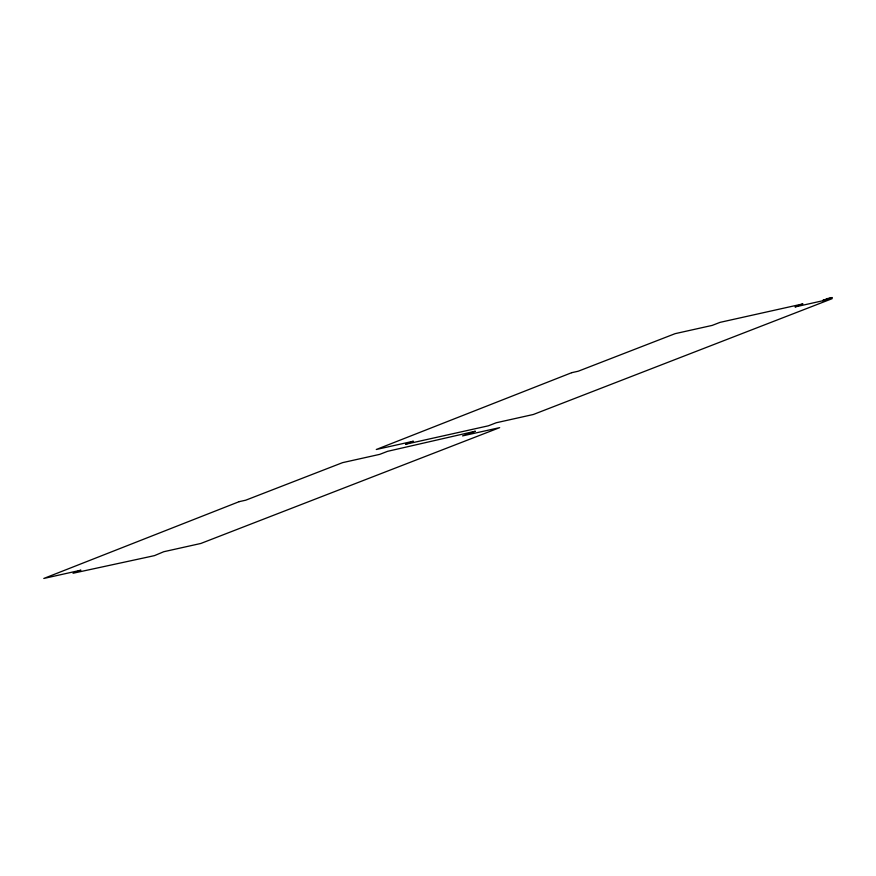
<?xml version="1.0" encoding="UTF-8"?>
<svg xmlns="http://www.w3.org/2000/svg" width="876" height="876" viewBox="0 0 876 876"><rect width="100%" height="100%" fill="white"/><g stroke="black" fill="none" stroke-linecap="round" stroke-linejoin="round"><path stroke-width="1.31" d="M571.743 372.672L376.286 449.498L413.395 441.219L405.533 444.274L488.37 425.813L496.232 422.758L533.342 414.49L832.145 298.672L795.036 306.939L802.909 303.895L720.061 322.357L712.199 325.401L675.1 333.668L578.215 371.227L571.743 372.672M239.257 501.63L43.8 578.467L80.91 570.188L73.037 573.243L149.544 556.709L154.515 555.603L163.746 551.727L200.845 543.459L499.659 427.641L462.55 435.909L475.361 431.233L470.39 432.35L387.575 451.326L379.713 454.37L342.604 462.637L245.729 500.196L239.257 501.63M827.886 298.497L822.641 300.534L832.2 297.533L827.886 298.497"/></g></svg>
